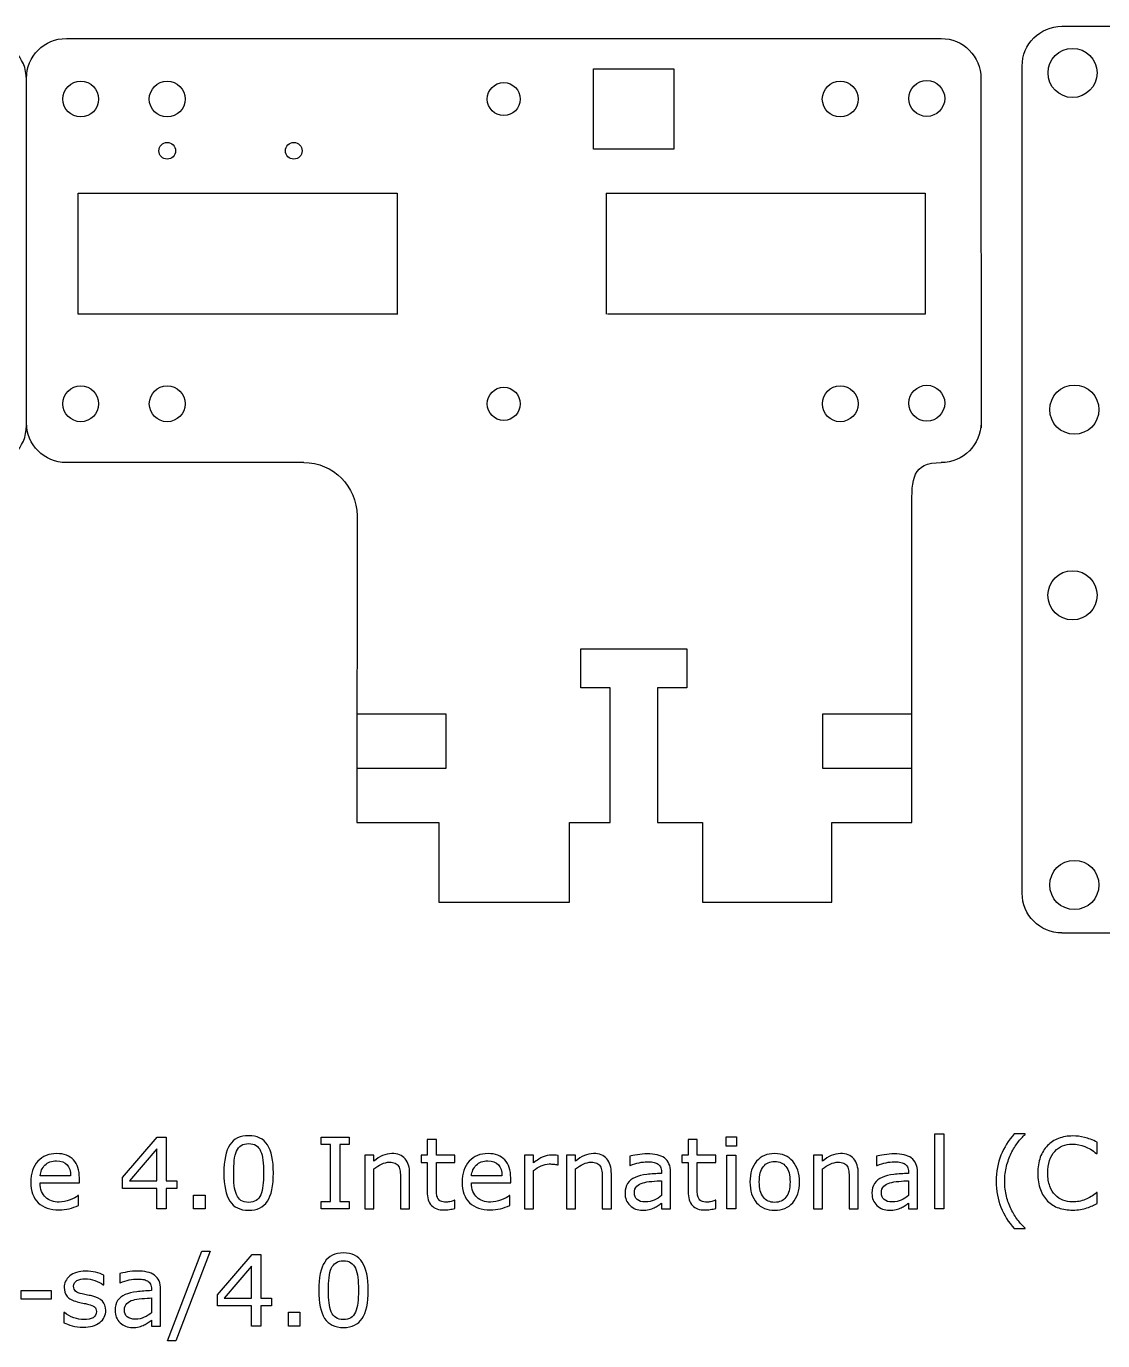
# Model space of a CAD drawing. Extents: x -419 to 481, y -215 to 497.
# Drawn here: x -268.2 to -187.2, y -111.3 to -12.4 of the extents above; entities that cross this region are included whole.
import ezdxf

# ---------------------------------------------------------------- set-up
doc = ezdxf.new("R2010")
doc.units = 0
doc.header["$MEASUREMENT"] = 0
doc.layers.add('LAYER_1_0', color=160, linetype='Continuous')

# ---------------------------------------------------------------- blocks, each defined once
blk = doc.blocks.new('AI9-BLK1')
at = {"layer": 'LAYER_1_0', "color": 7}
for points in [[(22.448, -9.349), (21.643, -9.349), (21.643, -10.87), (20.948, -10.87), (20.948, -9.349), (18.369, -9.349), (18.369, -8.517), (20.977, -5.479), (21.643, -5.479), (21.643, -8.764), (22.448, -8.764), (22.448, -9.349)], [(35.436, -10.87), (33.309, -10.87), (33.309, -10.319), (34.014, -10.319), (34.014, -6.03), (33.309, -6.03), (33.309, -5.479), (35.436, -5.479), (35.436, -6.03), (34.731, -6.03), (34.731, -10.319), (35.436, -10.319), (35.436, -10.87)], [(64.569, -6.152), (63.798, -6.152), (63.798, -5.446), (64.569, -5.446), (64.569, -6.152)], [(80.191, -10.87), (79.508, -10.87), (79.508, -5.237), (80.191, -5.237), (80.191, -10.87)], [(20.948, -8.764), (20.948, -6.359), (18.883, -8.764), (20.948, -8.764)], [(64.525, -10.87), (63.842, -10.87), (63.842, -6.824), (64.525, -6.824), (64.525, -10.87)], [(24.578, -10.87), (23.718, -10.87), (23.718, -9.834), (24.578, -9.834), (24.578, -10.87)], [(24.975, -14.056), (22.381, -20.792), (21.756, -20.792), (24.338, -14.056), (24.975, -14.056)], [(29.585, -18.168), (28.78, -18.168), (28.78, -19.689), (28.086, -19.689), (28.086, -18.168), (25.506, -18.168), (25.506, -17.336), (28.115, -14.299), (28.78, -14.299), (28.78, -17.584), (29.585, -17.584), (29.585, -18.168)], [(28.086, -17.584), (28.086, -15.178), (26.02, -17.584), (28.086, -17.584)], [(13.004, -17.661), (10.744, -17.661), (10.744, -17.011), (13.004, -17.011), (13.004, -17.661)], [(31.715, -19.689), (30.855, -19.689), (30.855, -18.653), (31.715, -18.653), (31.715, -19.689)]]:
    blk.add_lwpolyline(points, dxfattribs=at)
for points, knots in [([(29.72, -8.171), (29.72, -9.139), (29.569, -9.849), (29.266, -10.302), (28.964, -10.754), (28.494, -10.98), (27.857, -10.98), (27.211, -10.98), (26.739, -10.751), (26.44, -10.292), (26.143, -9.834), (25.994, -9.129), (25.994, -8.178), (25.994, -7.22), (26.145, -6.512), (26.446, -6.055), (26.748, -5.598), (27.218, -5.369), (27.857, -5.369), (28.503, -5.369), (28.975, -5.601), (29.274, -6.066), (29.571, -6.53), (29.72, -7.232), (29.72, -8.171)], [0, 0, 0, 0, 1, 1, 1, 2, 2, 2, 3, 3, 3, 4, 4, 4, 5, 5, 5, 6, 6, 6, 7, 7, 7, 8, 8, 8, 8]), ([(43.385, -10.842), (43.258, -10.876), (43.118, -10.904), (42.968, -10.925), (42.817, -10.947), (42.683, -10.958), (42.564, -10.958), (42.152, -10.958), (41.839, -10.847), (41.624, -10.624), (41.409, -10.402), (41.302, -10.045), (41.302, -9.554), (41.302, -9.554), (41.302, -7.397), (41.302, -7.397), (41.302, -7.397), (40.839, -7.397), (40.839, -7.397), (40.839, -7.397), (40.839, -6.824), (40.839, -6.824), (40.839, -6.824), (41.302, -6.824), (41.302, -6.824), (41.302, -6.824), (41.302, -5.666), (41.302, -5.666), (41.302, -5.666), (41.985, -5.666), (41.985, -5.666), (41.985, -5.666), (41.985, -6.824), (41.985, -6.824), (41.985, -6.824), (43.385, -6.824), (43.385, -6.824), (43.385, -6.824), (43.385, -7.397), (43.385, -7.397), (43.385, -7.397), (41.985, -7.397), (41.985, -7.397), (41.985, -7.397), (41.985, -9.247), (41.985, -9.247), (41.985, -9.461), (41.99, -9.627), (42, -9.747), (42.009, -9.867), (42.043, -9.979), (42.101, -10.083), (42.153, -10.18), (42.227, -10.251), (42.319, -10.296), (42.412, -10.34), (42.553, -10.363), (42.743, -10.363), (42.854, -10.363), (42.969, -10.346), (43.09, -10.313), (43.21, -10.28), (43.297, -10.253), (43.35, -10.231), (43.35, -10.231), (43.385, -10.231), (43.385, -10.231), (43.385, -10.231), (43.385, -10.842), (43.385, -10.842)], [0, 0, 0, 0, 1, 1, 1, 2, 2, 2, 3, 3, 3, 4, 4, 4, 5, 5, 5, 6, 6, 6, 7, 7, 7, 8, 8, 8, 9, 9, 9, 10, 10, 10, 11, 11, 11, 12, 12, 12, 13, 13, 13, 14, 14, 14, 15, 15, 15, 16, 16, 16, 17, 17, 17, 18, 18, 18, 19, 19, 19, 20, 20, 20, 21, 21, 21, 22, 22, 22, 23, 23, 23, 23]), ([(63.017, -10.842), (62.889, -10.876), (62.75, -10.904), (62.599, -10.925), (62.449, -10.947), (62.314, -10.958), (62.196, -10.958), (61.784, -10.958), (61.47, -10.847), (61.255, -10.624), (61.041, -10.402), (60.933, -10.045), (60.933, -9.554), (60.933, -9.554), (60.933, -7.397), (60.933, -7.397), (60.933, -7.397), (60.47, -7.397), (60.47, -7.397), (60.47, -7.397), (60.47, -6.824), (60.47, -6.824), (60.47, -6.824), (60.933, -6.824), (60.933, -6.824), (60.933, -6.824), (60.933, -5.666), (60.933, -5.666), (60.933, -5.666), (61.617, -5.666), (61.617, -5.666), (61.617, -5.666), (61.617, -6.824), (61.617, -6.824), (61.617, -6.824), (63.017, -6.824), (63.017, -6.824), (63.017, -6.824), (63.017, -7.397), (63.017, -7.397), (63.017, -7.397), (61.617, -7.397), (61.617, -7.397), (61.617, -7.397), (61.617, -9.247), (61.617, -9.247), (61.617, -9.461), (61.622, -9.627), (61.631, -9.747), (61.641, -9.867), (61.675, -9.979), (61.732, -10.083), (61.785, -10.18), (61.858, -10.251), (61.95, -10.296), (62.043, -10.34), (62.185, -10.363), (62.375, -10.363), (62.485, -10.363), (62.601, -10.346), (62.721, -10.313), (62.841, -10.28), (62.928, -10.253), (62.981, -10.231), (62.981, -10.231), (63.017, -10.231), (63.017, -10.231), (63.017, -10.231), (63.017, -10.842), (63.017, -10.842)], [0, 0, 0, 0, 1, 1, 1, 2, 2, 2, 3, 3, 3, 4, 4, 4, 5, 5, 5, 6, 6, 6, 7, 7, 7, 8, 8, 8, 9, 9, 9, 10, 10, 10, 11, 11, 11, 12, 12, 12, 13, 13, 13, 14, 14, 14, 15, 15, 15, 16, 16, 16, 17, 17, 17, 18, 18, 18, 19, 19, 19, 20, 20, 20, 21, 21, 21, 22, 22, 22, 23, 23, 23, 23]), ([(86.307, -12.358), (86.307, -12.358), (85.476, -12.358), (85.476, -12.358), (85.048, -11.868), (84.716, -11.334), (84.479, -10.755), (84.242, -10.176), (84.124, -9.524), (84.124, -8.797), (84.124, -8.072), (84.242, -7.419), (84.479, -6.84), (84.716, -6.261), (85.048, -5.726), (85.476, -5.237), (85.476, -5.237), (86.307, -5.237), (86.307, -5.237), (86.307, -5.237), (86.307, -5.273), (86.307, -5.273), (86.111, -5.449), (85.924, -5.652), (85.746, -5.883), (85.569, -6.113), (85.405, -6.381), (85.252, -6.688), (85.107, -6.984), (84.989, -7.312), (84.899, -7.668), (84.808, -8.025), (84.763, -8.402), (84.763, -8.797), (84.763, -9.21), (84.807, -9.587), (84.895, -9.93), (84.984, -10.273), (85.102, -10.598), (85.252, -10.907), (85.397, -11.204), (85.562, -11.472), (85.748, -11.712), (85.934, -11.952), (86.12, -12.155), (86.307, -12.322), (86.307, -12.322), (86.307, -12.358), (86.307, -12.358)], [0, 0, 0, 0, 1, 1, 1, 2, 2, 2, 3, 3, 3, 4, 4, 4, 5, 5, 5, 6, 6, 6, 7, 7, 7, 8, 8, 8, 9, 9, 9, 10, 10, 10, 11, 11, 11, 12, 12, 12, 13, 13, 13, 14, 14, 14, 15, 15, 15, 16, 16, 16, 16]), ([(91.721, -10.482), (91.589, -10.54), (91.469, -10.594), (91.361, -10.645), (91.254, -10.695), (91.114, -10.748), (90.94, -10.803), (90.793, -10.849), (90.634, -10.888), (90.461, -10.921), (90.289, -10.953), (90.099, -10.969), (89.891, -10.969), (89.502, -10.969), (89.147, -10.914), (88.827, -10.805), (88.508, -10.695), (88.23, -10.523), (87.994, -10.289), (87.762, -10.061), (87.582, -9.77), (87.452, -9.416), (87.321, -9.063), (87.256, -8.653), (87.256, -8.185), (87.256, -7.742), (87.319, -7.346), (87.444, -6.996), (87.57, -6.647), (87.75, -6.351), (87.986, -6.111), (88.215, -5.877), (88.492, -5.699), (88.816, -5.575), (89.14, -5.453), (89.5, -5.391), (89.896, -5.391), (90.184, -5.391), (90.473, -5.426), (90.761, -5.496), (91.049, -5.566), (91.369, -5.689), (91.721, -5.865), (91.721, -5.865), (91.721, -6.714), (91.721, -6.714), (91.721, -6.714), (91.667, -6.714), (91.667, -6.714), (91.371, -6.468), (91.077, -6.289), (90.786, -6.177), (90.494, -6.064), (90.183, -6.008), (89.851, -6.008), (89.579, -6.008), (89.334, -6.052), (89.116, -6.14), (88.898, -6.228), (88.704, -6.364), (88.533, -6.55), (88.367, -6.73), (88.238, -6.958), (88.145, -7.234), (88.053, -7.51), (88.006, -7.828), (88.006, -8.189), (88.006, -8.567), (88.057, -8.892), (88.159, -9.164), (88.262, -9.436), (88.394, -9.658), (88.555, -9.829), (88.723, -10.006), (88.92, -10.138), (89.145, -10.224), (89.37, -10.309), (89.608, -10.352), (89.858, -10.352), (90.202, -10.352), (90.525, -10.293), (90.826, -10.175), (91.126, -10.058), (91.408, -9.882), (91.671, -9.646), (91.671, -9.646), (91.721, -9.646), (91.721, -9.646), (91.721, -9.646), (91.721, -10.482), (91.721, -10.482)], [0, 0, 0, 0, 1, 1, 1, 2, 2, 2, 3, 3, 3, 4, 4, 4, 5, 5, 5, 6, 6, 6, 7, 7, 7, 8, 8, 8, 9, 9, 9, 10, 10, 10, 11, 11, 11, 12, 12, 12, 13, 13, 13, 14, 14, 14, 15, 15, 15, 16, 16, 16, 17, 17, 17, 18, 18, 18, 19, 19, 19, 20, 20, 20, 21, 21, 21, 22, 22, 22, 23, 23, 23, 24, 24, 24, 25, 25, 25, 26, 26, 26, 27, 27, 27, 28, 28, 28, 29, 29, 29, 30, 30, 30, 30]), ([(15.121, -8.908), (15.121, -8.908), (12.167, -8.908), (12.167, -8.908), (12.167, -9.157), (12.204, -9.374), (12.278, -9.559), (12.353, -9.744), (12.454, -9.896), (12.584, -10.015), (12.708, -10.131), (12.856, -10.218), (13.027, -10.276), (13.198, -10.334), (13.387, -10.363), (13.593, -10.363), (13.866, -10.363), (14.141, -10.308), (14.418, -10.199), (14.694, -10.09), (14.891, -9.983), (15.008, -9.878), (15.008, -9.878), (15.044, -9.878), (15.044, -9.878), (15.044, -9.878), (15.044, -10.618), (15.044, -10.618), (14.815, -10.715), (14.582, -10.796), (14.343, -10.861), (14.105, -10.925), (13.855, -10.958), (13.592, -10.958), (12.923, -10.958), (12.4, -10.777), (12.025, -10.414), (11.649, -10.051), (11.461, -9.536), (11.461, -8.869), (11.461, -8.208), (11.641, -7.684), (12.001, -7.296), (12.36, -6.908), (12.834, -6.714), (13.421, -6.714), (13.965, -6.714), (14.385, -6.873), (14.68, -7.19), (14.974, -7.507), (15.121, -7.956), (15.121, -8.54), (15.121, -8.54), (15.121, -8.908), (15.121, -8.908)], [0, 0, 0, 0, 1, 1, 1, 2, 2, 2, 3, 3, 3, 4, 4, 4, 5, 5, 5, 6, 6, 6, 7, 7, 7, 8, 8, 8, 9, 9, 9, 10, 10, 10, 11, 11, 11, 12, 12, 12, 13, 13, 13, 14, 14, 14, 15, 15, 15, 16, 16, 16, 17, 17, 17, 18, 18, 18, 18]), ([(28.765, -9.816), (28.849, -9.62), (28.906, -9.39), (28.937, -9.126), (28.966, -8.861), (28.982, -8.543), (28.982, -8.171), (28.982, -7.803), (28.966, -7.485), (28.937, -7.214), (28.906, -6.944), (28.849, -6.714), (28.762, -6.526), (28.678, -6.34), (28.563, -6.2), (28.417, -6.106), (28.272, -6.011), (28.085, -5.964), (27.857, -5.964), (27.631, -5.964), (27.444, -6.011), (27.297, -6.106), (27.149, -6.2), (27.032, -6.342), (26.945, -6.533), (26.863, -6.712), (26.808, -6.945), (26.777, -7.232), (26.748, -7.52), (26.733, -7.835), (26.733, -8.178), (26.733, -8.555), (26.746, -8.87), (26.773, -9.124), (26.799, -9.378), (26.855, -9.605), (26.942, -9.805), (27.021, -9.994), (27.134, -10.137), (27.279, -10.236), (27.424, -10.336), (27.617, -10.385), (27.857, -10.385), (28.083, -10.385), (28.27, -10.338), (28.419, -10.244), (28.568, -10.15), (28.684, -10.007), (28.765, -9.816)], [0, 0, 0, 0, 1, 1, 1, 2, 2, 2, 3, 3, 3, 4, 4, 4, 5, 5, 5, 6, 6, 6, 7, 7, 7, 8, 8, 8, 9, 9, 9, 10, 10, 10, 11, 11, 11, 12, 12, 12, 13, 13, 13, 14, 14, 14, 15, 15, 15, 16, 16, 16, 16]), ([(39.976, -10.87), (39.976, -10.87), (39.293, -10.87), (39.293, -10.87), (39.293, -10.87), (39.293, -8.569), (39.293, -8.569), (39.293, -8.383), (39.282, -8.209), (39.26, -8.046), (39.239, -7.883), (39.199, -7.756), (39.142, -7.664), (39.082, -7.563), (38.996, -7.488), (38.883, -7.438), (38.77, -7.389), (38.624, -7.364), (38.445, -7.364), (38.26, -7.364), (38.066, -7.41), (37.865, -7.502), (37.664, -7.593), (37.471, -7.71), (37.286, -7.852), (37.286, -7.852), (37.286, -10.87), (37.286, -10.87), (37.286, -10.87), (36.603, -10.87), (36.603, -10.87), (36.603, -10.87), (36.603, -6.824), (36.603, -6.824), (36.603, -6.824), (37.286, -6.824), (37.286, -6.824), (37.286, -6.824), (37.286, -7.275), (37.286, -7.275), (37.498, -7.099), (37.717, -6.962), (37.943, -6.862), (38.169, -6.763), (38.4, -6.714), (38.639, -6.714), (39.074, -6.714), (39.405, -6.845), (39.634, -7.108), (39.862, -7.371), (39.976, -7.75), (39.976, -8.245), (39.976, -8.245), (39.976, -10.87), (39.976, -10.87)], [0, 0, 0, 0, 1, 1, 1, 2, 2, 2, 3, 3, 3, 4, 4, 4, 5, 5, 5, 6, 6, 6, 7, 7, 7, 8, 8, 8, 9, 9, 9, 10, 10, 10, 11, 11, 11, 12, 12, 12, 13, 13, 13, 14, 14, 14, 15, 15, 15, 16, 16, 16, 17, 17, 17, 18, 18, 18, 18]), ([(47.584, -8.908), (47.584, -8.908), (44.629, -8.908), (44.629, -8.908), (44.629, -9.157), (44.666, -9.374), (44.74, -9.559), (44.814, -9.744), (44.916, -9.896), (45.046, -10.015), (45.17, -10.131), (45.318, -10.218), (45.489, -10.276), (45.661, -10.334), (45.849, -10.363), (46.055, -10.363), (46.328, -10.363), (46.603, -10.308), (46.879, -10.199), (47.156, -10.09), (47.353, -9.983), (47.471, -9.878), (47.471, -9.878), (47.506, -9.878), (47.506, -9.878), (47.506, -9.878), (47.506, -10.618), (47.506, -10.618), (47.278, -10.715), (47.044, -10.796), (46.806, -10.861), (46.567, -10.925), (46.317, -10.958), (46.055, -10.958), (45.385, -10.958), (44.863, -10.777), (44.487, -10.414), (44.111, -10.051), (43.924, -9.536), (43.924, -8.869), (43.924, -8.208), (44.103, -7.684), (44.463, -7.296), (44.823, -6.908), (45.296, -6.714), (45.883, -6.714), (46.427, -6.714), (46.846, -6.873), (47.141, -7.19), (47.436, -7.507), (47.584, -7.956), (47.584, -8.54), (47.584, -8.54), (47.584, -8.908), (47.584, -8.908)], [0, 0, 0, 0, 1, 1, 1, 2, 2, 2, 3, 3, 3, 4, 4, 4, 5, 5, 5, 6, 6, 6, 7, 7, 7, 8, 8, 8, 9, 9, 9, 10, 10, 10, 11, 11, 11, 12, 12, 12, 13, 13, 13, 14, 14, 14, 15, 15, 15, 16, 16, 16, 17, 17, 17, 18, 18, 18, 18]), ([(51.148, -7.563), (51.148, -7.563), (51.111, -7.563), (51.111, -7.563), (51.01, -7.54), (50.912, -7.523), (50.817, -7.512), (50.721, -7.502), (50.609, -7.497), (50.479, -7.497), (50.269, -7.497), (50.066, -7.543), (49.871, -7.636), (49.676, -7.729), (49.487, -7.849), (49.307, -7.996), (49.307, -7.996), (49.307, -10.87), (49.307, -10.87), (49.307, -10.87), (48.623, -10.87), (48.623, -10.87), (48.623, -10.87), (48.623, -6.824), (48.623, -6.824), (48.623, -6.824), (49.307, -6.824), (49.307, -6.824), (49.307, -6.824), (49.307, -7.422), (49.307, -7.422), (49.577, -7.204), (49.815, -7.05), (50.021, -6.96), (50.227, -6.869), (50.438, -6.824), (50.653, -6.824), (50.77, -6.824), (50.856, -6.827), (50.909, -6.833), (50.962, -6.839), (51.042, -6.851), (51.148, -6.867), (51.148, -6.867), (51.148, -7.563), (51.148, -7.563)], [0, 0, 0, 0, 1, 1, 1, 2, 2, 2, 3, 3, 3, 4, 4, 4, 5, 5, 5, 6, 6, 6, 7, 7, 7, 8, 8, 8, 9, 9, 9, 10, 10, 10, 11, 11, 11, 12, 12, 12, 13, 13, 13, 14, 14, 14, 15, 15, 15, 15]), ([(55.158, -10.87), (55.158, -10.87), (54.475, -10.87), (54.475, -10.87), (54.475, -10.87), (54.475, -8.569), (54.475, -8.569), (54.475, -8.383), (54.464, -8.209), (54.442, -8.046), (54.421, -7.883), (54.382, -7.756), (54.324, -7.664), (54.264, -7.563), (54.178, -7.488), (54.065, -7.438), (53.952, -7.389), (53.806, -7.364), (53.626, -7.364), (53.442, -7.364), (53.249, -7.41), (53.047, -7.502), (52.846, -7.593), (52.653, -7.71), (52.468, -7.852), (52.468, -7.852), (52.468, -10.87), (52.468, -10.87), (52.468, -10.87), (51.785, -10.87), (51.785, -10.87), (51.785, -10.87), (51.785, -6.824), (51.785, -6.824), (51.785, -6.824), (52.468, -6.824), (52.468, -6.824), (52.468, -6.824), (52.468, -7.275), (52.468, -7.275), (52.68, -7.099), (52.899, -6.962), (53.125, -6.862), (53.351, -6.763), (53.582, -6.714), (53.821, -6.714), (54.255, -6.714), (54.588, -6.845), (54.816, -7.108), (55.044, -7.371), (55.158, -7.75), (55.158, -8.245), (55.158, -8.245), (55.158, -10.87), (55.158, -10.87)], [0, 0, 0, 0, 1, 1, 1, 2, 2, 2, 3, 3, 3, 4, 4, 4, 5, 5, 5, 6, 6, 6, 7, 7, 7, 8, 8, 8, 9, 9, 9, 10, 10, 10, 11, 11, 11, 12, 12, 12, 13, 13, 13, 14, 14, 14, 15, 15, 15, 16, 16, 16, 17, 17, 17, 18, 18, 18, 18]), ([(59.615, -10.87), (59.615, -10.87), (58.931, -10.87), (58.931, -10.87), (58.931, -10.87), (58.931, -10.438), (58.931, -10.438), (58.871, -10.479), (58.79, -10.537), (58.688, -10.61), (58.586, -10.684), (58.487, -10.742), (58.391, -10.785), (58.278, -10.841), (58.148, -10.887), (58.002, -10.924), (57.856, -10.961), (57.684, -10.98), (57.487, -10.98), (57.124, -10.98), (56.817, -10.86), (56.564, -10.619), (56.312, -10.378), (56.186, -10.071), (56.186, -9.698), (56.186, -9.392), (56.252, -9.144), (56.382, -8.956), (56.513, -8.766), (56.7, -8.618), (56.943, -8.509), (57.188, -8.401), (57.482, -8.327), (57.825, -8.289), (58.169, -8.25), (58.538, -8.221), (58.931, -8.202), (58.931, -8.202), (58.931, -8.097), (58.931, -8.097), (58.931, -7.942), (58.904, -7.814), (58.85, -7.712), (58.796, -7.611), (58.718, -7.531), (58.618, -7.473), (58.521, -7.417), (58.406, -7.38), (58.271, -7.36), (58.137, -7.341), (57.995, -7.331), (57.849, -7.331), (57.671, -7.331), (57.472, -7.355), (57.253, -7.402), (57.034, -7.449), (56.808, -7.518), (56.575, -7.607), (56.575, -7.607), (56.539, -7.607), (56.539, -7.607), (56.539, -7.607), (56.539, -6.919), (56.539, -6.919), (56.672, -6.884), (56.863, -6.844), (57.114, -6.801), (57.365, -6.758), (57.612, -6.736), (57.856, -6.736), (58.141, -6.736), (58.389, -6.76), (58.6, -6.806), (58.811, -6.853), (58.994, -6.933), (59.148, -7.047), (59.3, -7.158), (59.416, -7.301), (59.495, -7.477), (59.575, -7.653), (59.615, -7.871), (59.615, -8.131), (59.615, -8.131), (59.615, -10.87), (59.615, -10.87)], [0, 0, 0, 0, 1, 1, 1, 2, 2, 2, 3, 3, 3, 4, 4, 4, 5, 5, 5, 6, 6, 6, 7, 7, 7, 8, 8, 8, 9, 9, 9, 10, 10, 10, 11, 11, 11, 12, 12, 12, 13, 13, 13, 14, 14, 14, 15, 15, 15, 16, 16, 16, 17, 17, 17, 18, 18, 18, 19, 19, 19, 20, 20, 20, 21, 21, 21, 22, 22, 22, 23, 23, 23, 24, 24, 24, 25, 25, 25, 26, 26, 26, 27, 27, 27, 28, 28, 28, 28]), ([(69.314, -8.849), (69.314, -9.507), (69.145, -10.028), (68.808, -10.409), (68.471, -10.79), (68.019, -10.98), (67.453, -10.98), (66.882, -10.98), (66.428, -10.79), (66.092, -10.409), (65.756, -10.028), (65.588, -9.507), (65.588, -8.849), (65.588, -8.19), (65.756, -7.67), (66.092, -7.287), (66.428, -6.905), (66.882, -6.714), (67.453, -6.714), (68.019, -6.714), (68.471, -6.905), (68.808, -7.287), (69.145, -7.67), (69.314, -8.19), (69.314, -8.849)], [0, 0, 0, 0, 1, 1, 1, 2, 2, 2, 3, 3, 3, 4, 4, 4, 5, 5, 5, 6, 6, 6, 7, 7, 7, 8, 8, 8, 8]), ([(73.744, -10.87), (73.744, -10.87), (73.061, -10.87), (73.061, -10.87), (73.061, -10.87), (73.061, -8.569), (73.061, -8.569), (73.061, -8.383), (73.05, -8.209), (73.028, -8.046), (73.006, -7.883), (72.967, -7.756), (72.91, -7.664), (72.85, -7.563), (72.763, -7.488), (72.651, -7.438), (72.538, -7.389), (72.392, -7.364), (72.212, -7.364), (72.027, -7.364), (71.834, -7.41), (71.633, -7.502), (71.432, -7.593), (71.239, -7.71), (71.054, -7.852), (71.054, -7.852), (71.054, -10.87), (71.054, -10.87), (71.054, -10.87), (70.371, -10.87), (70.371, -10.87), (70.371, -10.87), (70.371, -6.824), (70.371, -6.824), (70.371, -6.824), (71.054, -6.824), (71.054, -6.824), (71.054, -6.824), (71.054, -7.275), (71.054, -7.275), (71.266, -7.099), (71.484, -6.962), (71.71, -6.862), (71.936, -6.763), (72.169, -6.714), (72.406, -6.714), (72.842, -6.714), (73.173, -6.845), (73.402, -7.108), (73.63, -7.371), (73.744, -7.75), (73.744, -8.245), (73.744, -8.245), (73.744, -10.87), (73.744, -10.87)], [0, 0, 0, 0, 1, 1, 1, 2, 2, 2, 3, 3, 3, 4, 4, 4, 5, 5, 5, 6, 6, 6, 7, 7, 7, 8, 8, 8, 9, 9, 9, 10, 10, 10, 11, 11, 11, 12, 12, 12, 13, 13, 13, 14, 14, 14, 15, 15, 15, 16, 16, 16, 17, 17, 17, 18, 18, 18, 18]), ([(78.201, -10.87), (78.201, -10.87), (77.517, -10.87), (77.517, -10.87), (77.517, -10.87), (77.517, -10.438), (77.517, -10.438), (77.457, -10.479), (77.376, -10.537), (77.274, -10.61), (77.172, -10.684), (77.073, -10.742), (76.977, -10.785), (76.864, -10.841), (76.734, -10.887), (76.588, -10.924), (76.441, -10.961), (76.27, -10.98), (76.073, -10.98), (75.71, -10.98), (75.403, -10.86), (75.151, -10.619), (74.898, -10.378), (74.772, -10.071), (74.772, -9.698), (74.772, -9.392), (74.838, -9.144), (74.969, -8.956), (75.1, -8.766), (75.286, -8.618), (75.529, -8.509), (75.773, -8.401), (76.068, -8.327), (76.412, -8.289), (76.755, -8.25), (77.123, -8.221), (77.517, -8.202), (77.517, -8.202), (77.517, -8.097), (77.517, -8.097), (77.517, -7.942), (77.49, -7.814), (77.436, -7.712), (77.382, -7.611), (77.304, -7.531), (77.203, -7.473), (77.107, -7.417), (76.992, -7.38), (76.857, -7.36), (76.722, -7.341), (76.582, -7.331), (76.435, -7.331), (76.256, -7.331), (76.058, -7.355), (75.84, -7.402), (75.621, -7.449), (75.395, -7.518), (75.161, -7.607), (75.161, -7.607), (75.125, -7.607), (75.125, -7.607), (75.125, -7.607), (75.125, -6.919), (75.125, -6.919), (75.257, -6.884), (75.45, -6.844), (75.7, -6.801), (75.951, -6.758), (76.199, -6.736), (76.443, -6.736), (76.727, -6.736), (76.974, -6.76), (77.186, -6.806), (77.397, -6.853), (77.579, -6.933), (77.734, -7.047), (77.886, -7.158), (78.002, -7.301), (78.082, -7.477), (78.161, -7.653), (78.201, -7.871), (78.201, -8.131), (78.201, -8.131), (78.201, -10.87), (78.201, -10.87)], [0, 0, 0, 0, 1, 1, 1, 2, 2, 2, 3, 3, 3, 4, 4, 4, 5, 5, 5, 6, 6, 6, 7, 7, 7, 8, 8, 8, 9, 9, 9, 10, 10, 10, 11, 11, 11, 12, 12, 12, 13, 13, 13, 14, 14, 14, 15, 15, 15, 16, 16, 16, 17, 17, 17, 18, 18, 18, 19, 19, 19, 20, 20, 20, 21, 21, 21, 22, 22, 22, 23, 23, 23, 24, 24, 24, 25, 25, 25, 26, 26, 26, 27, 27, 27, 28, 28, 28, 28]), ([(14.46, -8.389), (14.458, -8.032), (14.369, -7.755), (14.193, -7.559), (14.017, -7.363), (13.751, -7.265), (13.392, -7.265), (13.031, -7.265), (12.744, -7.373), (12.531, -7.588), (12.317, -7.803), (12.196, -8.07), (12.167, -8.389), (12.167, -8.389), (14.46, -8.389), (14.46, -8.389)], [0, 0, 0, 0, 1, 1, 1, 2, 2, 2, 3, 3, 3, 4, 4, 4, 5, 5, 5, 5]), ([(46.922, -8.389), (46.919, -8.032), (46.831, -7.755), (46.655, -7.559), (46.48, -7.363), (46.213, -7.265), (45.854, -7.265), (45.494, -7.265), (45.207, -7.373), (44.993, -7.588), (44.779, -7.803), (44.657, -8.07), (44.629, -8.389), (44.629, -8.389), (46.922, -8.389), (46.922, -8.389)], [0, 0, 0, 0, 1, 1, 1, 2, 2, 2, 3, 3, 3, 4, 4, 4, 5, 5, 5, 5]), ([(68.608, -8.849), (68.608, -8.329), (68.506, -7.942), (68.302, -7.689), (68.099, -7.436), (67.815, -7.309), (67.453, -7.309), (67.086, -7.309), (66.8, -7.436), (66.598, -7.689), (66.395, -7.942), (66.293, -8.329), (66.293, -8.849), (66.293, -9.352), (66.395, -9.734), (66.599, -9.995), (66.803, -10.255), (67.088, -10.385), (67.453, -10.385), (67.813, -10.385), (68.095, -10.256), (68.3, -9.998), (68.506, -9.74), (68.608, -9.357), (68.608, -8.849)], [0, 0, 0, 0, 1, 1, 1, 2, 2, 2, 3, 3, 3, 4, 4, 4, 5, 5, 5, 6, 6, 6, 7, 7, 7, 8, 8, 8, 8]), ([(58.931, -9.878), (58.931, -9.878), (58.931, -8.753), (58.931, -8.753), (58.725, -8.765), (58.483, -8.783), (58.204, -8.807), (57.925, -8.832), (57.705, -8.867), (57.542, -8.912), (57.348, -8.968), (57.191, -9.054), (57.071, -9.171), (56.952, -9.288), (56.892, -9.449), (56.892, -9.654), (56.892, -9.885), (56.961, -10.059), (57.1, -10.176), (57.239, -10.294), (57.451, -10.352), (57.736, -10.352), (57.973, -10.352), (58.189, -10.305), (58.385, -10.213), (58.582, -10.12), (58.764, -10.008), (58.931, -9.878)], [0, 0, 0, 0, 1, 1, 1, 2, 2, 2, 3, 3, 3, 4, 4, 4, 5, 5, 5, 6, 6, 6, 7, 7, 7, 8, 8, 8, 9, 9, 9, 9]), ([(77.517, -9.878), (77.517, -9.878), (77.517, -8.753), (77.517, -8.753), (77.311, -8.765), (77.069, -8.783), (76.79, -8.807), (76.511, -8.832), (76.29, -8.867), (76.128, -8.912), (75.934, -8.968), (75.777, -9.054), (75.657, -9.171), (75.538, -9.288), (75.478, -9.449), (75.478, -9.654), (75.478, -9.885), (75.547, -10.059), (75.686, -10.176), (75.825, -10.294), (76.037, -10.352), (76.322, -10.352), (76.558, -10.352), (76.775, -10.305), (76.972, -10.213), (77.168, -10.12), (77.35, -10.008), (77.517, -9.878)], [0, 0, 0, 0, 1, 1, 1, 2, 2, 2, 3, 3, 3, 4, 4, 4, 5, 5, 5, 6, 6, 6, 7, 7, 7, 8, 8, 8, 9, 9, 9, 9]), ([(36.857, -16.99), (36.857, -17.958), (36.706, -18.669), (36.403, -19.121), (36.1, -19.573), (35.631, -19.8), (34.994, -19.8), (34.348, -19.8), (33.876, -19.571), (33.578, -19.112), (33.28, -18.653), (33.131, -17.949), (33.131, -16.998), (33.131, -16.039), (33.282, -15.332), (33.583, -14.874), (33.885, -14.417), (34.355, -14.188), (34.994, -14.188), (35.64, -14.188), (36.113, -14.421), (36.411, -14.885), (36.708, -15.35), (36.857, -16.052), (36.857, -16.99)], [0, 0, 0, 0, 1, 1, 1, 2, 2, 2, 3, 3, 3, 4, 4, 4, 5, 5, 5, 6, 6, 6, 7, 7, 7, 8, 8, 8, 8]), ([(35.903, -18.636), (35.987, -18.44), (36.043, -18.21), (36.074, -17.945), (36.103, -17.681), (36.118, -17.362), (36.118, -16.99), (36.118, -16.623), (36.103, -16.304), (36.074, -16.034), (36.043, -15.763), (35.985, -15.534), (35.899, -15.345), (35.815, -15.159), (35.7, -15.019), (35.555, -14.925), (35.409, -14.831), (35.223, -14.784), (34.994, -14.784), (34.768, -14.784), (34.581, -14.831), (34.434, -14.925), (34.286, -15.019), (34.168, -15.162), (34.082, -15.352), (34, -15.532), (33.945, -15.764), (33.915, -16.052), (33.885, -16.339), (33.869, -16.655), (33.869, -16.998), (33.869, -17.375), (33.883, -17.69), (33.909, -17.943), (33.936, -18.197), (33.992, -18.424), (34.079, -18.625), (34.158, -18.813), (34.27, -18.957), (34.416, -19.056), (34.561, -19.155), (34.754, -19.204), (34.994, -19.204), (35.22, -19.204), (35.407, -19.157), (35.556, -19.063), (35.705, -18.969), (35.821, -18.826), (35.903, -18.636)], [0, 0, 0, 0, 1, 1, 1, 2, 2, 2, 3, 3, 3, 4, 4, 4, 5, 5, 5, 6, 6, 6, 7, 7, 7, 8, 8, 8, 9, 9, 9, 10, 10, 10, 11, 11, 11, 12, 12, 12, 13, 13, 13, 14, 14, 14, 15, 15, 15, 16, 16, 16, 16]), ([(17.107, -18.519), (17.107, -18.887), (16.955, -19.189), (16.65, -19.424), (16.346, -19.66), (15.929, -19.778), (15.402, -19.778), (15.103, -19.778), (14.83, -19.742), (14.58, -19.671), (14.332, -19.6), (14.122, -19.522), (13.954, -19.438), (13.954, -19.438), (13.954, -18.675), (13.954, -18.675), (13.954, -18.675), (13.99, -18.675), (13.99, -18.675), (14.203, -18.837), (14.44, -18.966), (14.702, -19.061), (14.963, -19.156), (15.213, -19.204), (15.453, -19.204), (15.75, -19.204), (15.982, -19.156), (16.15, -19.06), (16.317, -18.964), (16.401, -18.813), (16.401, -18.606), (16.401, -18.447), (16.356, -18.327), (16.265, -18.245), (16.174, -18.164), (16, -18.094), (15.741, -18.036), (15.646, -18.014), (15.52, -17.989), (15.367, -17.96), (15.212, -17.931), (15.072, -17.9), (14.945, -17.867), (14.593, -17.773), (14.344, -17.635), (14.197, -17.454), (14.05, -17.272), (13.976, -17.049), (13.976, -16.785), (13.976, -16.619), (14.011, -16.463), (14.079, -16.316), (14.148, -16.17), (14.252, -16.039), (14.392, -15.923), (14.526, -15.81), (14.697, -15.721), (14.906, -15.655), (15.114, -15.588), (15.347, -15.555), (15.605, -15.555), (15.846, -15.555), (16.09, -15.585), (16.337, -15.645), (16.583, -15.704), (16.789, -15.776), (16.953, -15.861), (16.953, -15.861), (16.953, -16.592), (16.953, -16.592), (16.953, -16.592), (16.917, -16.592), (16.917, -16.592), (16.744, -16.462), (16.534, -16.352), (16.288, -16.263), (16.041, -16.173), (15.799, -16.129), (15.562, -16.129), (15.315, -16.129), (15.107, -16.176), (14.937, -16.271), (14.766, -16.366), (14.682, -16.507), (14.682, -16.695), (14.682, -16.861), (14.733, -16.986), (14.836, -17.07), (14.936, -17.154), (15.098, -17.222), (15.324, -17.275), (15.448, -17.304), (15.587, -17.333), (15.741, -17.362), (15.896, -17.391), (16.025, -17.417), (16.127, -17.441), (16.441, -17.513), (16.683, -17.637), (16.852, -17.813), (17.022, -17.991), (17.107, -18.226), (17.107, -18.519)], [0, 0, 0, 0, 1, 1, 1, 2, 2, 2, 3, 3, 3, 4, 4, 4, 5, 5, 5, 6, 6, 6, 7, 7, 7, 8, 8, 8, 9, 9, 9, 10, 10, 10, 11, 11, 11, 12, 12, 12, 13, 13, 13, 14, 14, 14, 15, 15, 15, 16, 16, 16, 17, 17, 17, 18, 18, 18, 19, 19, 19, 20, 20, 20, 21, 21, 21, 22, 22, 22, 23, 23, 23, 24, 24, 24, 25, 25, 25, 26, 26, 26, 27, 27, 27, 28, 28, 28, 29, 29, 29, 30, 30, 30, 31, 31, 31, 32, 32, 32, 33, 33, 33, 34, 34, 34, 34]), ([(21.231, -19.689), (21.231, -19.689), (20.548, -19.689), (20.548, -19.689), (20.548, -19.689), (20.548, -19.258), (20.548, -19.258), (20.487, -19.299), (20.407, -19.356), (20.305, -19.429), (20.203, -19.503), (20.104, -19.561), (20.007, -19.604), (19.894, -19.66), (19.765, -19.706), (19.618, -19.743), (19.472, -19.781), (19.3, -19.8), (19.103, -19.8), (18.741, -19.8), (18.433, -19.679), (18.181, -19.438), (17.929, -19.198), (17.803, -18.89), (17.803, -18.517), (17.803, -18.211), (17.868, -17.964), (17.999, -17.775), (18.13, -17.585), (18.317, -17.437), (18.559, -17.328), (18.804, -17.22), (19.098, -17.147), (19.441, -17.108), (19.785, -17.07), (20.154, -17.041), (20.548, -17.022), (20.548, -17.022), (20.548, -16.916), (20.548, -16.916), (20.548, -16.761), (20.52, -16.633), (20.467, -16.532), (20.412, -16.43), (20.335, -16.35), (20.234, -16.292), (20.137, -16.236), (20.022, -16.199), (19.887, -16.18), (19.753, -16.161), (19.612, -16.151), (19.465, -16.151), (19.287, -16.151), (19.089, -16.174), (18.869, -16.221), (18.651, -16.269), (18.424, -16.337), (18.191, -16.426), (18.191, -16.426), (18.156, -16.426), (18.156, -16.426), (18.156, -16.426), (18.156, -15.739), (18.156, -15.739), (18.288, -15.703), (18.479, -15.663), (18.731, -15.62), (18.982, -15.577), (19.229, -15.555), (19.472, -15.555), (19.757, -15.555), (20.005, -15.579), (20.216, -15.626), (20.427, -15.673), (20.61, -15.753), (20.764, -15.866), (20.917, -15.977), (21.032, -16.12), (21.112, -16.296), (21.191, -16.472), (21.231, -16.69), (21.231, -16.95), (21.231, -16.95), (21.231, -19.689), (21.231, -19.689)], [0, 0, 0, 0, 1, 1, 1, 2, 2, 2, 3, 3, 3, 4, 4, 4, 5, 5, 5, 6, 6, 6, 7, 7, 7, 8, 8, 8, 9, 9, 9, 10, 10, 10, 11, 11, 11, 12, 12, 12, 13, 13, 13, 14, 14, 14, 15, 15, 15, 16, 16, 16, 17, 17, 17, 18, 18, 18, 19, 19, 19, 20, 20, 20, 21, 21, 21, 22, 22, 22, 23, 23, 23, 24, 24, 24, 25, 25, 25, 26, 26, 26, 27, 27, 27, 28, 28, 28, 28]), ([(20.548, -18.698), (20.548, -18.698), (20.548, -17.573), (20.548, -17.573), (20.342, -17.585), (20.099, -17.603), (19.82, -17.627), (19.541, -17.651), (19.321, -17.686), (19.158, -17.732), (18.964, -17.787), (18.807, -17.873), (18.688, -17.991), (18.568, -18.107), (18.508, -18.268), (18.508, -18.473), (18.508, -18.705), (18.577, -18.879), (18.717, -18.996), (18.855, -19.113), (19.067, -19.171), (19.352, -19.171), (19.589, -19.171), (19.805, -19.125), (20.002, -19.032), (20.198, -18.939), (20.38, -18.828), (20.548, -18.698)], [0, 0, 0, 0, 1, 1, 1, 2, 2, 2, 3, 3, 3, 4, 4, 4, 5, 5, 5, 6, 6, 6, 7, 7, 7, 8, 8, 8, 9, 9, 9, 9])]:
    blk.add_open_spline(points, degree=3, knots=knots, dxfattribs=at)

msp = doc.modelspace()

# ---------------------------------------------------------------- linework, layer by layer
at = {"layer": 'LAYER_1_0', "color": 1}
for p, q in [((-240.303, -24.978), (-240.303, -34.087)), ((-224.556, -24.978), (-224.556, -34.087))]:
    msp.add_line(p, q, dxfattribs=at)
at = {"layer": 'LAYER_1_0', "color": 7}
for p, q in [((-201.568, -68.266), (-201.566, -48.626)), ((-190.254, -80.643), (-136.233, -80.643))]:
    msp.add_line(p, q, dxfattribs=at)
at = {"layer": 'LAYER_1_0', "color": 1}
msp.add_lwpolyline([(-219.475, -15.647), (-219.475, -21.678), (-225.504, -21.678), (-225.504, -15.647)], close=True, dxfattribs=at)
for points in [[(-240.25, -34.087), (-264.302, -34.087), (-264.302, -24.978), (-240.303, -24.978)], [(-224.556, -24.978), (-200.557, -24.978), (-200.557, -34.087), (-224.464, -34.087)], [(-243.316, -64.159), (-236.64, -64.159), (-236.64, -68.266), (-243.316, -68.266)], [(-201.568, -68.266), (-208.243, -68.266), (-208.243, -64.159), (-201.568, -64.159)]]:
    msp.add_lwpolyline(points, dxfattribs=at)
for centre, radius in [((-189.458, -15.943), 1.849), ((-264.11, -17.907), 1.349), ((-257.599, -17.907), 1.349), ((-232.271, -17.91), 1.244), ((-206.943, -17.907), 1.349), ((-200.432, -17.864), 1.35), ((-257.599, -21.801), 0.625), ((-248.073, -21.801), 0.625), ((-264.11, -40.833), 1.349), ((-257.598, -40.833), 1.349), ((-206.942, -40.833), 1.349), ((-200.432, -40.791), 1.35), ((-189.327, -41.273), 1.849), ((-232.271, -40.837), 1.244), ((-189.459, -55.241), 1.85), ((-189.326, -77.031), 1.85)]:
    msp.add_circle(centre, radius, dxfattribs=at)
at = {"layer": 'LAYER_1_0', "color": 7}
for points, knots in [([(-190.254, -80.643), (-191.911, -80.643), (-193.254, -79.301), (-193.254, -77.643), (-193.254, -77.643), (-193.254, -15.435), (-193.254, -15.435), (-193.254, -13.778), (-191.911, -12.435), (-190.254, -12.435), (-190.254, -12.435), (-136.233, -12.435), (-136.233, -12.435), (-134.576, -12.435), (-133.233, -13.778), (-133.233, -15.435), (-133.233, -15.435), (-133.233, -78.028), (-133.233, -78.028), (-133.233, -78.028), (-133.233, -77.643), (-133.233, -77.643), (-133.233, -79.301), (-134.576, -80.643), (-136.233, -80.643)], [0, 0, 0, 0, 1, 1, 1, 2, 2, 2, 3, 3, 3, 4, 4, 4, 5, 5, 5, 6, 6, 6, 7, 7, 7, 8, 8, 8, 8]), ([(-334.821, -49.092), (-334.821, -49.092), (-334.823, -80.27), (-334.823, -80.27), (-334.823, -82.479), (-333.032, -84.27), (-330.823, -84.27), (-330.823, -84.27), (-296.962, -84.27), (-296.962, -84.27), (-294.753, -84.27), (-292.962, -82.479), (-292.962, -80.27), (-292.962, -80.27), (-292.96, -49.473), (-292.96, -49.473), (-292.96, -48.413), (-292.538, -47.395), (-291.787, -46.646), (-291.038, -45.895), (-290.02, -45.474), (-288.959, -45.474), (-288.959, -45.474), (-271.192, -45.474), (-271.192, -45.474), (-269.535, -45.474), (-268.192, -44.13), (-268.192, -42.474), (-268.192, -42.474), (-268.192, -16.432), (-268.192, -16.432), (-268.192, -14.775), (-269.535, -13.432), (-271.192, -13.432), (-271.192, -13.432), (-337.037, -13.43), (-337.037, -13.43), (-338.694, -13.43), (-340.037, -14.773), (-340.037, -16.43)], [0, 0, 0, 0, 1, 1, 1, 2, 2, 2, 3, 3, 3, 4, 4, 4, 5, 5, 5, 6, 6, 6, 7, 7, 7, 8, 8, 8, 9, 9, 9, 10, 10, 10, 11, 11, 11, 12, 12, 12, 13, 13, 13, 13]), ([(-268.192, -16.352), (-268.192, -14.695), (-266.849, -13.353), (-265.192, -13.353), (-265.192, -13.353), (-265.192, -13.355), (-265.192, -13.355), (-265.192, -13.355), (-199.35, -13.355), (-199.35, -13.355), (-197.693, -13.355), (-196.35, -14.697), (-196.35, -16.354), (-196.35, -16.354), (-196.349, -42.64), (-196.349, -42.64)], [0, 0, 0, 0, 1, 1, 1, 2, 2, 2, 3, 3, 3, 4, 4, 4, 5, 5, 5, 5]), ([(-247.314, -45.254), (-247.314, -45.254), (-265.192, -45.253), (-265.192, -45.253), (-266.849, -45.253), (-268.192, -43.91), (-268.192, -42.253)], [0, 0, 0, 0, 1, 1, 1, 2, 2, 2, 2]), ([(-196.349, -42.255), (-196.349, -43.913), (-197.692, -45.255), (-199.35, -45.255), (-199.35, -45.255), (-199.35, -45.255), (-199.35, -45.255)], [0, 0, 0, 0, 1, 1, 1, 2, 2, 2, 2]), ([(-247.314, -45.254), (-245.105, -45.254), (-243.314, -47.045), (-243.314, -49.254), (-243.314, -49.254), (-243.316, -72.322), (-243.316, -72.322), (-243.316, -72.322), (-237.162, -72.322), (-237.162, -72.322), (-237.162, -72.322), (-237.162, -78.321), (-237.162, -78.321), (-237.162, -78.321), (-227.316, -78.324), (-227.316, -78.324), (-227.316, -78.324), (-227.316, -72.324), (-227.316, -72.324), (-227.316, -72.324), (-224.256, -72.324), (-224.256, -72.324), (-224.256, -72.324), (-224.256, -62.195), (-224.256, -62.195), (-224.256, -62.195), (-226.479, -62.195), (-226.479, -62.195), (-226.479, -62.195), (-226.479, -59.275), (-226.479, -59.275), (-226.479, -59.275), (-224.256, -59.275), (-224.256, -59.275), (-224.256, -59.275), (-224.256, -59.274), (-224.256, -59.274), (-224.256, -59.274), (-220.7, -59.274), (-220.7, -59.274), (-220.7, -59.274), (-220.7, -59.275), (-220.7, -59.275), (-220.7, -59.275), (-218.478, -59.275), (-218.478, -59.275), (-218.478, -59.275), (-218.478, -62.195), (-218.478, -62.195), (-218.478, -62.195), (-220.7, -62.195), (-220.7, -62.195), (-220.7, -62.195), (-220.7, -72.324), (-220.7, -72.324), (-220.7, -72.324), (-217.303, -72.324), (-217.303, -72.324), (-217.303, -72.324), (-217.303, -78.324), (-217.303, -78.324), (-217.303, -78.324), (-207.568, -78.321), (-207.568, -78.321), (-207.568, -78.321), (-207.568, -72.322), (-207.568, -72.322), (-207.568, -72.322), (-201.568, -72.322), (-201.568, -72.322), (-201.568, -72.322), (-201.568, -68.266), (-201.568, -68.266)], [0, 0, 0, 0, 1, 1, 1, 2, 2, 2, 3, 3, 3, 4, 4, 4, 5, 5, 5, 6, 6, 6, 7, 7, 7, 8, 8, 8, 9, 9, 9, 10, 10, 10, 11, 11, 11, 12, 12, 12, 13, 13, 13, 14, 14, 14, 15, 15, 15, 16, 16, 16, 17, 17, 17, 18, 18, 18, 19, 19, 19, 20, 20, 20, 21, 21, 21, 22, 22, 22, 23, 23, 23, 24, 24, 24, 24])]:
    msp.add_open_spline(points, degree=3, knots=knots, dxfattribs=at)
msp.add_open_spline([(-201.566, -48.626), (-201.545, -46.432), (-201.543, -45.255), (-199.35, -45.255)], degree=3, dxfattribs=at)

# ---------------------------------------------------------------- block references
msp.add_blockref('AI9-BLK1', (-279.329, -90.522), dxfattribs=at)

doc.saveas('drawing.dxf')
